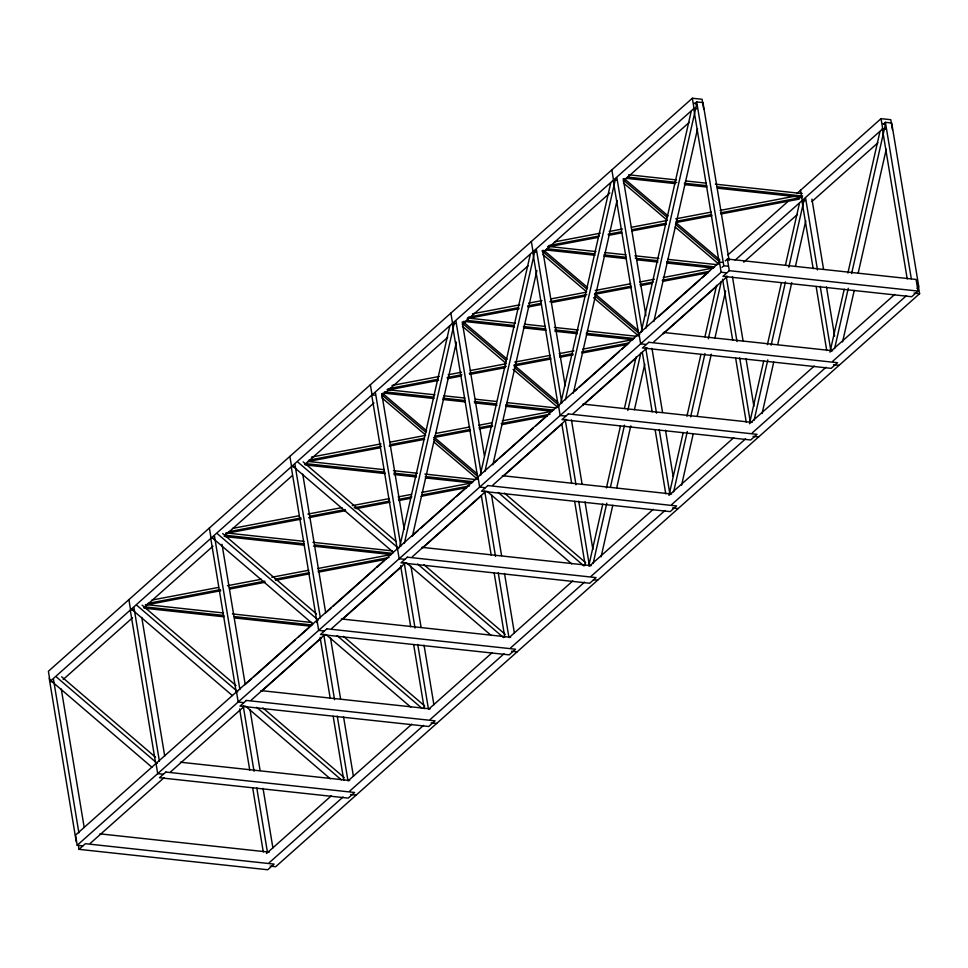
<?xml version="1.0" encoding="UTF-8"?>
<svg xmlns="http://www.w3.org/2000/svg" width="968" height="968" viewBox="0 0 968 968"><rect width="100%" height="100%" fill="white"/><g stroke="black" fill="none" stroke-linecap="round" stroke-linejoin="round"><path stroke-width="1.45" d="M399.699 546.956L449.733 326.216M404.418 543.084L454.452 322.344M412.38 536.417L456.412 342.152M480.201 475.336L530.234 254.584M484.92 471.464L534.953 250.712M492.869 464.785L536.901 270.532M560.69 403.704L610.723 182.952M565.409 399.832L615.442 179.092M573.371 393.153L617.064 200.376M641.179 332.072L691.212 111.332M588.75 565.893L602.761 504.086M606.428 487.896L620.44 426.089M624.433 408.435L636.109 356.926M645.898 328.2L696.597 104.52L694.346 103.177M593.13 563.497L606.803 503.166M610.481 486.977L624.481 425.17M627.821 410.444L640.828 353.054M653.86 321.521L697.553 128.744M601.092 556.818L612.768 505.308M616.761 487.654L630.773 425.847M634.451 409.658L644.785 364.041M669.239 494.273L683.251 432.454M686.917 416.276L700.929 354.457M704.934 336.804L716.598 285.294M673.619 491.865L687.304 431.534M690.632 416.821L704.982 353.538M708.31 338.824L721.317 281.422M681.581 485.186L693.257 433.688M697.262 416.022L711.274 354.215M714.941 338.026L725.613 290.932M749.728 422.641L763.74 360.834M767.406 344.644L781.418 282.837M785.423 265.171L799.435 203.365M754.12 420.245L767.793 359.902M771.133 345.189L785.471 281.906M788.811 267.192L804.154 199.493M762.07 413.566L773.747 362.056M777.752 344.402L791.764 282.583M795.43 266.406L805.775 220.777M830.217 351.009L844.229 289.202M847.895 273.012L879.924 131.733M834.61 348.613L848.283 288.27M851.622 273.557L885.309 124.92L883.058 123.577M842.571 341.934L854.236 290.424M858.241 272.77L886.264 149.157M703.772 109.457L702.09 99.293L692.338 98.24L48.4 671.272L50.082 681.424L52.865 681.726M694.903 103.503L696.694 101.918L702.986 102.596L729.122 260.477M50.082 681.424L694.02 108.404L696.803 108.706M63.186 679.5L132.495 617.814M143.675 607.868L212.984 546.194M224.165 536.236L292.36 475.554M304.666 464.616L373.975 402.93M381.803 395.972L447.76 337.275M462.293 324.341L528.25 265.643M542.782 252.708L609.864 193.019M623.271 181.089L689.24 122.392M722.249 262.376L719.454 262.074L75.528 835.106L77.198 845.258L82.776 845.863M244.94 684.715L251.644 678.75M253.882 676.753L295.24 639.945M298.592 636.956L309.772 627.01M325.429 613.083L331.02 608.11M333.258 606.125L374.616 569.317M376.854 567.321L384.683 560.363M412.622 535.486L418.212 530.512M420.451 528.528L453.992 498.677M456.231 496.693L466.286 487.739M494.237 462.861L497.588 459.885M499.827 457.888L533.368 428.05M535.606 426.053L546.775 416.107M574.726 391.241L576.964 389.245M579.203 387.26L619.447 351.444M621.686 349.448L627.276 344.475M658.579 316.621L699.937 279.812M702.175 277.828L706.652 273.847M727.888 254.947L788.255 201.223M797.196 193.261L881.049 118.653L890.802 119.705L892.472 129.857M725.274 260.924L727.391 259.037L916.091 279.45L918.027 291.078L911.675 296.728L722.963 276.328L729.315 270.677L918.027 291.078M722.031 267.337L723.822 265.752L727.597 266.152M883.615 123.916L885.405 122.319L891.697 123.009L918.813 286.843L917.035 288.428M77.198 845.258L721.136 272.238L726.714 272.831M735.16 260.126L882.731 128.804L885.514 129.107M79.025 849.347L85.378 843.697L274.089 864.109L267.737 869.76L79.025 849.347L78.299 844.991M90.302 843.334L164.088 777.667M170.804 771.702L244.589 706.047M251.293 700.07L325.079 634.415M331.782 628.45L405.568 562.783M412.271 556.818L486.057 491.151M492.772 485.186L566.558 419.531M573.262 413.554L647.048 347.899M653.751 341.934L727.537 276.267M261.953 690.946L321.207 638.227M342.454 619.326L401.696 566.595M422.943 547.694L481.072 495.967M503.433 476.062L561.561 424.335M582.809 405.435L636.472 357.676M663.298 333.803L716.961 286.056M743.787 262.171L797.45 214.424M811.983 201.489L877.94 142.792M266.466 853.522L331.31 795.817M348.081 780.898L411.799 724.197M428.57 709.266L492.288 652.565M509.059 637.646L572.79 580.933M589.548 566.014L653.279 509.301M668.924 495.374L733.768 437.681M749.426 423.754L814.257 366.049M829.915 352.122L894.759 294.417M269.261 862.682L343.047 797.027M349.763 791.05L423.548 725.395M430.252 719.43L504.038 653.763M510.741 647.798L584.527 582.143M591.23 576.166L665.016 510.511M671.731 504.546L745.517 438.879M752.221 432.914L826.006 367.259M832.71 361.282L906.496 295.627M918.16 284.991L919.6 293.691L275.662 866.723L270.096 866.118M554.434 241.927L600.293 233.191M609.162 231.509L622.472 228.98M631.354 227.286L666.855 220.535M675.725 218.841L711.226 212.089M720.095 210.407L795.539 196.044M548.929 245.533L599.228 235.974M608.098 234.28L621.408 231.751M631.765 229.779L665.79 223.305M676.136 221.333L711.637 214.581M720.519 212.887L801.867 197.411M547.803 246.937L598.091 237.378M608.448 235.406L621.759 232.864M632.116 230.904L666.129 224.431M676.487 222.458L711.988 215.707M720.857 214.013L799.253 199.093M472.469 313.826L519.804 304.823M528.673 303.141L541.983 300.6M550.865 298.918L586.366 292.167M595.235 290.473L630.737 283.721M639.606 282.027L654.404 279.22M663.274 277.526L713.561 267.954M468.439 317.165L518.727 307.594M527.608 305.912L540.918 303.371M549.8 301.689L586.777 294.647M595.647 292.965L631.148 286.213M640.017 284.519L653.327 281.99M662.209 280.296L709.544 271.294M467.314 318.569L519.078 308.719M527.959 307.037L541.269 304.497M551.615 302.524L585.64 296.051M594.509 294.369L631.499 287.327M640.368 285.645L652.202 283.394M662.56 281.422L708.407 272.698M391.979 385.458L439.303 376.455M448.184 374.761L461.494 372.232M470.363 370.538L505.865 363.786M514.746 362.105L550.247 355.341M559.117 353.659L573.903 350.839M582.784 349.158L631.596 339.865M387.95 388.797L438.238 379.226M447.119 377.532L461.905 374.725M469.298 373.321L506.276 366.279M515.158 364.597L550.659 357.833M559.528 356.151L572.838 353.61M581.72 351.929L629.043 342.926M388.301 389.923L438.589 380.351M447.458 378.657L460.768 376.129M469.649 374.434L505.151 367.683M514.02 366.001L550.998 358.959M559.879 357.277L573.189 354.736M582.058 353.054L627.917 344.33M311.478 457.09L381.005 443.864M389.874 442.17L425.375 435.418M435.733 433.446L469.746 426.973M478.628 425.291L491.938 422.75M502.295 420.79L551.107 411.497M308.937 460.139L381.416 446.357M390.286 444.663L424.311 438.189M434.668 436.217L470.158 429.465M479.039 427.771L492.349 425.242M501.218 423.56L550.03 414.268M307.8 461.542L380.279 447.76M389.16 446.066L424.662 439.315M433.531 437.621L470.509 430.591M479.378 428.897L492.7 426.368M501.569 424.674L547.428 415.95M232.465 528.431L299.027 515.775M307.909 514.081L341.922 507.607M352.279 505.635L389.257 498.605M398.138 496.911L411.448 494.382M421.794 492.409L470.605 483.129M228.448 531.771L300.927 517.977M309.796 516.295L345.298 509.531M354.167 507.849L389.668 501.097M398.55 499.403L411.86 496.874M422.205 494.902L469.541 485.9M225.834 533.453L301.266 519.102M308.659 517.698L345.649 510.656M355.994 508.684L390.019 502.223M398.889 500.529L410.722 498.278M421.08 496.306L466.927 487.582M151.976 600.063L218.538 587.394M227.419 585.713L261.433 579.239M271.79 577.267L308.768 570.237M317.637 568.543L390.116 554.749M147.959 603.403L220.426 589.609M229.307 587.915L264.808 581.163M275.154 579.191L309.179 572.717M318.048 571.035L389.051 557.52M145.345 605.085L220.777 590.734M229.646 589.04L265.147 582.288M275.505 580.316L309.53 573.842M318.399 572.161L386.438 559.214M628.522 174.76L676.438 179.939M685.429 180.919L706.398 183.182M715.388 184.15L802.254 193.552M627.433 177.083L676.862 182.432M684.34 183.242L706.809 185.674M717.3 186.812L802.666 196.044M626.078 178.293L675.495 183.642M684.485 184.61L706.942 187.042M717.433 188.179L801.298 197.254M616.313 180.326L613.53 180.024L611.849 169.872M805.025 200.739L802.23 200.436L800.548 190.285M548.021 246.392L595.949 251.571M604.939 252.539L625.909 254.814M634.887 255.782L658.857 258.371M667.835 259.351L717.264 264.688M546.944 248.716L594.872 253.906M603.851 254.874L626.32 257.306M635.298 258.274L657.768 260.707M666.758 261.675L714.686 266.853M545.577 249.925L595.005 255.274M603.996 256.242L626.453 258.674M636.944 259.811L657.913 262.074M666.891 263.042L713.319 268.063M535.824 251.958L533.029 251.656L531.347 241.504M914.034 293.086L919.6 293.691M663.37 332.447L832.613 350.755M467.532 318.012L515.46 323.203M524.45 324.171L545.42 326.446M554.398 327.414L578.368 330.003M587.346 330.971L636.775 336.319M466.443 320.347L514.371 325.526M523.361 326.506L545.831 328.926M554.809 329.906L577.279 332.326M586.269 333.307L634.185 338.485M463.587 321.388L514.516 326.906M523.494 327.874L545.964 330.306M554.954 331.274L577.412 333.706M586.402 334.674L632.83 339.695M455.323 323.59L452.54 323.288L450.858 313.124M646.225 344.463L640.647 343.858L638.965 333.706M833.533 364.718L839.111 365.323M582.881 404.079L752.112 422.375M387.043 389.644L434.971 394.823M443.949 395.803L464.918 398.066M475.409 399.203L496.378 401.466M506.857 402.603L556.285 407.951M384.453 391.81L433.882 397.158M442.872 398.126L465.33 400.558M474.32 401.526L496.79 403.959M505.768 404.926L553.696 410.117M383.098 393.02L434.015 398.526M443.005 399.506L465.475 401.926M474.453 402.906L496.923 405.326M505.913 406.306L552.341 411.327M374.834 395.21L372.051 394.92L370.369 384.756M565.723 416.095L560.157 415.49L558.476 405.326M753.043 436.35L758.622 436.955M502.38 475.711L671.623 494.007M308.042 461.434L384.429 469.698M393.419 470.666L417.377 473.255M424.867 474.066L475.784 479.571M305.464 463.599L384.841 472.19M393.831 473.158L416.288 475.591M425.279 476.559L473.207 481.737M305.598 464.979L384.986 473.558M393.964 474.526L416.434 476.958M425.412 477.926L471.852 482.947M294.345 466.842L291.562 466.54L289.88 456.388M485.234 487.715L479.668 487.122L477.986 476.958M672.554 507.982L678.12 508.575M421.891 547.331L591.133 565.639M226.052 532.908L303.94 541.33M312.918 542.298L392.306 550.877M224.975 535.231L304.351 543.81M314.83 544.948L392.718 553.369M225.108 536.599L304.484 545.19M313.475 546.158L391.35 554.579M213.855 538.474L211.06 538.172L209.378 528.008M404.745 559.347L399.167 558.742L397.485 548.59M593.457 579.759L597.631 580.207M341.401 618.963L510.644 637.271M145.563 604.528L223.451 612.95M232.429 613.93L311.805 622.509M144.474 606.863L223.862 615.442M234.341 616.58L312.216 625.001M144.619 608.231L223.995 616.81M234.474 617.947L310.861 626.211M133.354 610.106L130.571 609.804L128.889 599.64M324.256 630.979L318.678 630.374L316.996 620.222M511.564 651.234L517.142 651.839M260.912 690.595L430.143 708.891M243.754 702.611L238.188 702.006L236.507 691.842M431.075 722.866L436.653 723.471M180.411 762.215L349.654 780.523M163.265 774.231L157.699 773.626L156.017 763.474M350.585 794.486L356.151 795.091M99.922 833.847L269.164 852.155M624.372 178.717L668.114 215.924M676.172 222.785L719.926 259.993M623.634 180.229L667.375 217.437M675.434 224.298L719.188 261.493M623.416 183L667.158 220.208M675.216 227.069L718.97 264.264M543.883 250.349L587.624 287.556M594.534 293.425L638.287 330.632M541.983 250.881L586.886 289.069M594.945 295.918L639.848 334.105M542.927 254.632L586.668 291.84M593.578 297.708L638.481 335.896M463.382 321.981L507.135 359.189M514.044 365.057L557.786 402.264M462.644 323.494L506.397 360.701M514.456 367.55L559.359 405.737M462.426 326.264L506.179 363.472M513.088 369.34L557.979 407.528M382.892 393.601L426.646 430.808M434.705 437.669L477.297 473.896M382.154 395.113L425.908 432.321M433.966 439.182L477.708 476.389M381.936 397.884L425.69 435.092M433.749 441.952L477.49 479.16M504.437 493.099L585.725 562.735M498.145 492.422L584.019 565.977M487.061 491.32L571.773 563.908M423.948 564.719L505.236 634.367M303.141 461.893L395.876 541.354M417.656 564.041L503.517 637.61M297.999 462.196L398.743 548.517M406.572 562.952L491.284 635.528M292.626 466.007L393.371 552.329M343.459 636.351L424.734 705.999M222.652 533.525L316.524 613.954M337.166 635.673L421.879 708.261M217.498 533.828L318.242 620.149M326.071 634.572L410.795 707.16M212.137 537.639L312.882 623.949M262.969 707.983L344.245 777.631M142.151 605.157L236.035 685.586M256.677 707.305L341.389 779.881M137.008 605.46L237.753 691.769M245.582 706.204L330.306 778.792M131.636 609.259L232.381 695.581M61.662 676.789L155.533 757.218M56.519 677.08L157.264 763.401M50.009 679.911L151.891 767.213M885.405 122.319L911.299 278.711M881.049 118.653L882.731 128.804M882.32 128.49L907.222 278.917M811.946 199.106L823.526 269.104M826.49 286.976L834.622 336.126M805.654 198.416L817.488 269.915M820.198 286.298L830.798 350.343M802.073 201.61L813.168 268.632M816.133 286.504L826.732 350.549M732.437 276.691L743.037 340.736M746.001 358.608L753.89 406.27M727.391 259.037L729.315 270.677M726.145 276.013L736.999 341.535M739.709 357.918L750.309 421.963M696.694 101.918L723.822 265.752M722.576 279.195L732.679 340.252M735.644 358.124L746.243 422.169M692.338 98.24L694.02 108.404M719.454 262.074L721.136 272.238M693.862 109.566L719.26 262.969M651.948 348.311L662.548 412.356M665.512 430.228L673.147 476.401M623.235 178.693L645.922 315.713M645.656 347.633L656.51 413.167M659.22 429.55L669.82 493.595M616.943 178.015L642.341 331.419M642.328 352.304L652.19 411.884M655.142 429.756L665.754 493.801M613.361 181.197L638.759 334.601M571.459 419.943L582.058 483.988M585.011 501.86L592.9 549.521M542.745 250.325L565.179 385.857M565.167 419.265L576.008 484.799M578.719 501.182L589.331 565.227M536.453 249.647L561.851 403.051M561.827 423.936L571.701 483.516M574.653 501.388L585.253 565.433M532.872 252.829L558.27 406.233M491.454 494.551L501.569 555.62M504.522 573.492L514.383 633.06M462.244 321.945L484.436 456.001M484.666 490.897L495.519 556.431M498.23 572.814L508.829 636.847M455.964 321.267L481.35 474.671M481.338 495.568L491.199 555.136M494.164 573.008L504.764 637.053M452.383 324.449L477.781 477.865M410.964 566.183L421.068 627.24M424.032 645.111L433.894 704.692M381.755 393.577L404.2 529.109M404.176 562.517L415.03 628.05M417.74 644.434L428.34 708.479M375.463 392.899L400.861 546.303M400.607 565.699L410.71 626.768M413.675 644.64L424.274 708.685M371.894 396.081L397.291 549.485M330.475 637.803L340.579 698.872M343.543 716.744L353.405 776.324M302.742 474.139L325.671 612.659M323.687 634.149L334.541 699.683M337.251 716.066L347.851 780.111M294.974 464.531L320.372 617.935M320.106 637.331L330.221 698.4M333.173 716.272L343.785 780.317M291.392 467.713L317.044 622.605M249.974 709.435L260.089 770.504M263.042 788.375L272.903 847.944M222.011 544.282L245.182 684.279M243.198 705.781L254.039 771.315M256.75 787.698L267.362 851.743M214.485 536.151L239.882 689.567M239.616 708.963L249.732 770.032M252.684 787.904L263.284 851.937M210.903 539.333L236.301 692.749M141.764 617.403L164.693 755.911M133.995 607.783L159.393 761.187M130.414 610.965L155.812 764.369M61.274 689.034L84.204 827.543M53.494 679.415L78.892 832.819M49.186 678.132L76.303 841.954M165.867 772.065L159.514 777.715L348.226 798.128L354.578 792.477L165.867 772.065M246.356 700.445L240.016 706.095L428.715 726.496L435.068 720.845L246.356 700.445M326.857 628.813L320.505 634.463L509.216 654.876L515.557 649.225L326.857 628.813M407.346 557.181L400.994 562.832L589.706 583.244L596.058 577.594L407.346 557.181M487.836 485.561L481.483 491.212L670.195 511.612L676.547 505.961L487.836 485.561M568.325 413.929L561.985 419.58L750.684 439.992L757.036 434.342L568.325 413.929M648.826 342.297L642.474 347.948L831.185 368.36L837.526 362.71L648.826 342.297"/></g></svg>
